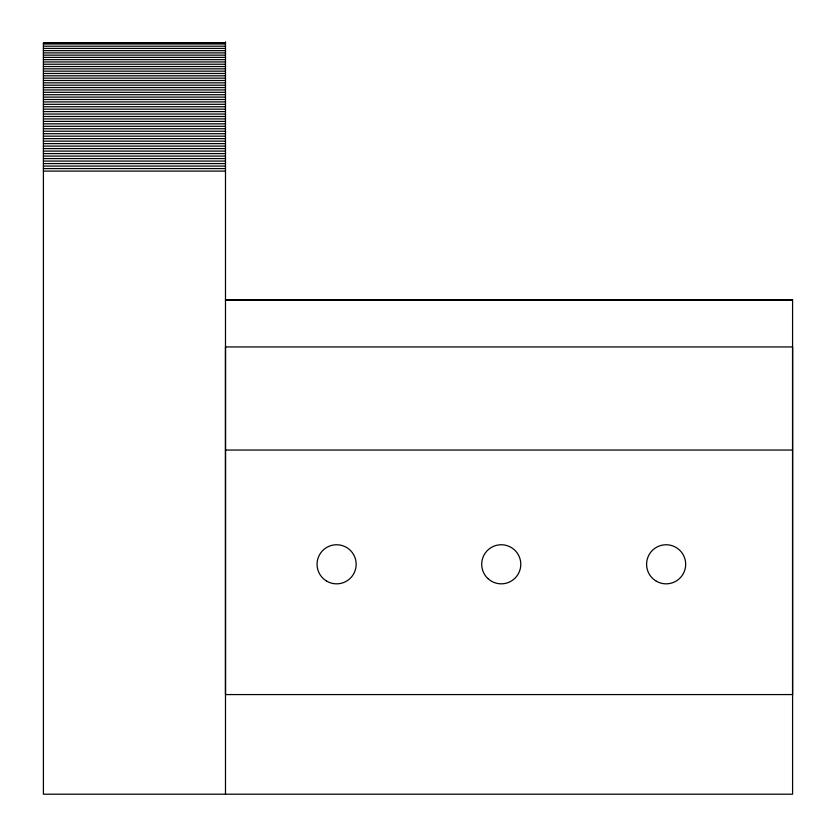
<?xml version="1.0" encoding="UTF-8"?>
<svg xmlns="http://www.w3.org/2000/svg" width="836" height="836" viewBox="0 0 836 836"><rect width="100%" height="100%" fill="white"/><g stroke="black" fill="none" stroke-linecap="round" stroke-linejoin="round"><path stroke-width="1.25" d="M225.49 43.044L43.409 43.044L43.409 794.2L792.591 794.2L792.58 299.748L225.49 299.748M43.409 43.179L225.49 43.179M43.409 43.994L225.49 43.994M43.409 46.21L225.49 46.21M43.409 48.425L225.49 48.425M43.409 50.662L225.49 50.662M43.409 52.898L225.49 52.898M43.409 55.145L225.49 55.145M43.409 57.402L225.49 57.402M43.409 59.669L225.49 59.669M43.409 61.948L225.49 61.948M43.409 64.236L225.49 64.236M43.409 66.535L225.49 66.535M43.409 68.834L225.49 68.834M43.409 71.144L225.49 71.144M43.409 73.474L225.49 73.474M43.409 75.804L225.49 75.804M43.409 78.135L225.49 78.135M43.409 80.486L225.49 80.486M43.409 82.837L225.49 82.837M43.409 85.199L225.49 85.199M43.409 87.561L225.49 87.561M43.409 89.933L225.49 89.933M43.409 92.315L225.49 92.315M43.409 94.708L225.49 94.708M43.409 97.101L225.49 97.101M43.409 99.505L225.49 99.505M43.409 101.908L225.49 101.908M43.409 104.322L225.49 104.322M43.409 106.747L225.49 106.747M43.409 109.171L225.49 109.171M43.409 111.596L225.49 111.596M43.409 114.041L225.49 114.041M43.409 116.476L225.49 116.476M43.409 118.921L225.49 118.921M43.409 121.377L225.49 121.377M43.409 123.832L225.49 123.832M43.409 126.288L225.49 126.288M43.409 128.754L225.49 128.754M43.409 131.221L225.49 131.221M43.409 133.697L225.49 133.697M43.409 136.163L225.49 136.163M43.409 138.651L225.49 138.651M43.409 141.127L225.49 141.127M43.409 143.614L225.49 143.614M43.409 146.101L225.49 146.101M43.409 148.589L225.49 148.589M43.409 151.086L225.49 151.086M43.409 153.584L225.49 153.584M43.409 156.081L225.49 156.081M43.409 158.579L225.49 158.579M43.409 161.076L225.49 161.076M43.409 163.584L225.49 163.584M43.409 166.082L225.49 166.082M43.409 168.59L225.49 168.59M43.409 171.098L225.49 171.098M225.49 300.051L792.58 300.051M225.49 450.05L792.58 450.05M225.49 41.8L225.49 794.2M225.49 346.94L225.49 694.57L792.58 694.57L792.591 346.94L225.49 346.94M656.365 581.219A19.541 19.541 0 0 0 685.677 564.29A19.541 19.541 0 0 0 656.365 547.371A19.541 19.541 0 0 0 656.365 581.219M487.796 578.47A19.541 19.541 0 0 0 520.253 568.856A19.541 19.541 0 0 0 495.706 545.553A19.541 19.541 0 0 0 487.796 578.47M326.625 581.093A19.541 19.541 0 0 0 356.157 564.54A19.541 19.541 0 0 0 327.054 547.246A19.541 19.541 0 0 0 326.625 581.093"/></g></svg>
